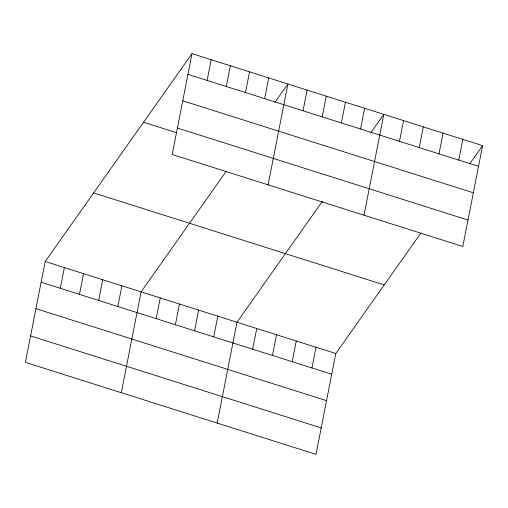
<?xml version="1.0" encoding="UTF-8"?>
<svg xmlns="http://www.w3.org/2000/svg" width="508" height="508" viewBox="0 0 508 508"><rect width="100%" height="100%" fill="white"/><g stroke="black" fill="none" stroke-linecap="round" stroke-linejoin="round"><path stroke-width="0.76" d="M192.005 53.638L172.218 154.489L462.813 246.488L482.6 145.644L192.005 53.638L45.187 261.512L25.4 362.356L315.995 454.362L335.782 353.511L420.776 233.172M60.3 288.296L64.364 267.583M79.483 294.367L83.547 273.653M98.66 300.444L102.724 279.73M117.837 306.514L121.901 285.801M121.298 392.722L141.084 291.871L226.079 171.526M156.197 318.656L160.261 297.942M207.118 80.423L211.182 59.709M175.381 324.726L179.438 304.019M226.295 86.5L230.359 65.786M194.558 330.803L198.622 310.09M245.478 92.57L249.542 71.857M213.735 336.874L217.799 316.16M264.655 98.641L268.719 77.927M217.195 423.081L236.982 322.231L322.421 201.257M268.116 184.849L287.903 83.998L274.923 102.375M252.679 349.199L256.743 328.492M303.016 110.782L307.08 90.075M272.434 355.46L276.498 334.747M322.193 116.859L326.257 96.145M292.195 361.715L296.259 341.001M341.376 122.93L345.44 102.216M311.956 367.97L316.02 347.256M360.553 129L364.617 108.287M364.014 215.208L383.794 114.357L370.821 132.734M399.491 141.332L403.555 120.618M419.252 147.587L423.316 126.873M439.014 153.841L443.078 133.128M458.775 160.096L462.839 139.382M469.621 164.014L482.6 145.644M187.941 74.352L478.536 166.351M182.753 100.8L473.348 192.799M177.406 128.041L468.001 220.047M143.554 122.237L176.746 132.747M93.637 192.913L384.232 284.918M45.187 261.512L335.782 353.511M41.123 282.226L331.718 374.225M35.935 308.667L326.53 400.672M30.588 335.915L321.183 427.914"/></g></svg>
